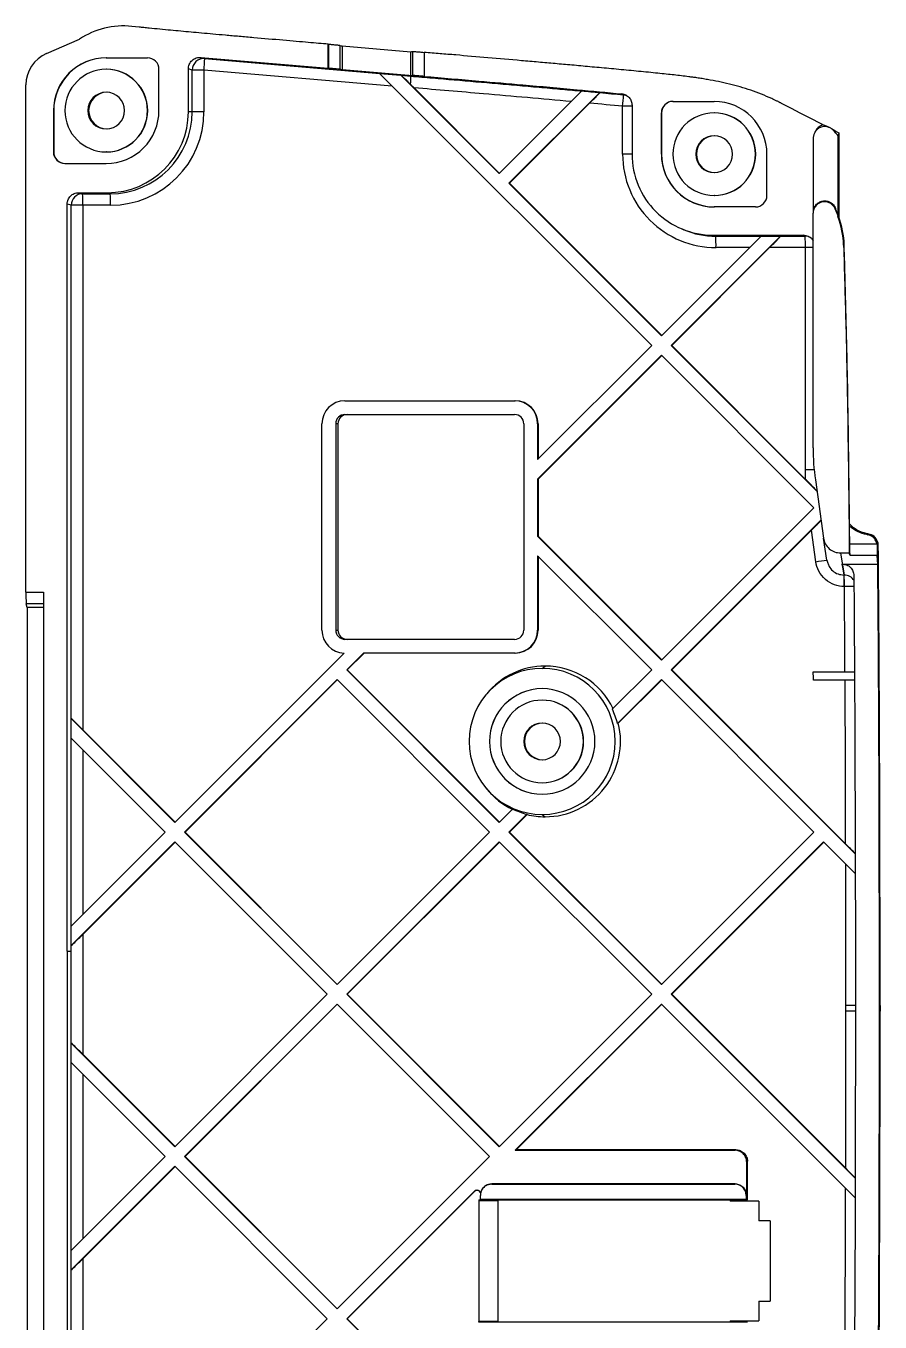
# Model space of a CAD drawing. Header units: millimetres. Extents: x -493 to -419, y -86 to 86.
# Drawn here: x -493.1 to -418.7, y -27.3 to 85.7 of the extents above; entities that cross this region are included whole.
import ezdxf

# ---------------------------------------------------------------- set-up
doc = ezdxf.new("R2010")
doc.units = ezdxf.units.MM

msp = doc.modelspace()

# ---------------------------------------------------------------- linework, layer by layer
at = {"color": 7, "linetype": 'Continuous', "lineweight": 25}
for p, q in [((-483.28, 85.58), (-483.91, 85.64)), ((-491.35, 83.29), (-488.49, 84.54)), ((-466.81, 81.99), (-466.81, 84.09)), ((-466.79, 84.09), (-466.79, 81.99)), ((-465.79, 83.99), (-465.79, 81.9)), ((-465.59, 83.94), (-465.57, 83.94)), ((-465.57, 83.94), (-465.57, 81.86)), ((-465.57, 83.94), (-459.6, 83.43)), ((-486.15, 82.9), (-482.55, 82.9)), ((-477.91, 82.94), (-466.81, 81.99)), ((-477.91, 82.94), (-477.57, 82.83)), ((-459.6, 81.36), (-459.6, 83.43)), ((-459.43, 81.36), (-459.43, 83.45)), ((-458.45, 83.38), (-458.45, 81.28)), ((-486.13, 81.9), (-486.15, 81.9)), ((-481.55, 78.3), (-481.55, 81.9)), ((-478.99, 78.2), (-478.99, 81.94)), ((-478.65, 81.84), (-478.99, 81.94)), ((-478.65, 78.2), (-478.65, 81.84)), ((-477.63, 81.84), (-478.65, 81.84)), ((-477.63, 81.84), (-477.63, 78.2)), ((-465.57, 81.86), (-465.79, 81.9)), ((-459.76, 81.37), (-465.57, 81.86)), ((-462.32, 81.54), (-460.47, 81.39)), ((-438.6, 57.82), (-462.32, 81.54)), ((-460.47, 81.39), (-460.43, 81.38)), ((-451.89, 72.81), (-460.47, 81.39)), ((-460.43, 81.38), (-459.6, 81.31)), ((-459.76, 81.37), (-459.6, 81.31)), ((-493.15, 36.31), (-493.15, 80.54)), ((-451.87, 72.83), (-459.31, 80.28)), ((-434.67, 81.16), (-434.67, 81.16)), ((-451.89, 72.81), (-444.69, 80.02)), ((-451.05, 71.96), (-443.13, 79.88)), ((-443.12, 79.87), (-443.13, 79.88)), ((-490.75, 78.3), (-490.75, 74.7)), ((-490.75, 78.3), (-490.73, 78.3)), ((-490.73, 78.3), (-490.73, 74.7)), ((-477.63, 78.2), (-478.99, 78.2)), ((-451, 71.96), (-444.02, 78.95)), ((-441.14, 74.5), (-441.14, 78.68)), ((-440.32, 78.77), (-440.32, 74.5)), ((-437.76, 74.5), (-437.76, 78.1)), ((-437.76, 78.1), (-437.74, 78.1)), ((-437.74, 78.1), (-437.74, 74.5)), ((-436.76, 79.1), (-433.16, 79.1)), ((-433.14, 78.1), (-433.16, 78.1)), ((-424.52, 75.92), (-424.52, 69.42)), ((-424.25, 76.65), (-424.38, 76.42)), ((-423, 76.77), (-423.12, 76.84)), ((-422.34, 69.12), (-422.34, 76.09)), ((-422.3, 76.35), (-422.28, 76.3)), ((-422.28, 76.3), (-422.28, 68.95)), ((-490.75, 74.7), (-490.73, 74.7)), ((-486.13, 74.7), (-486.15, 74.7)), ((-489.75, 73.7), (-486.15, 73.7)), ((-437.76, 74.5), (-437.74, 74.5)), ((-428.56, 70.9), (-428.56, 74.5)), ((-437.76, 58.67), (-451.05, 71.96)), ((-451.05, 71.96), (-451, 71.96)), ((-451, 71.96), (-437.73, 58.69)), ((-489.21, 70.05), (-489.55, 70.14)), ((-488.55, 71.14), (-486.05, 71.14)), ((-488.55, 71.14), (-488.21, 71.05)), ((-488.21, 71.05), (-485.8, 71.05)), ((-486.05, 71.14), (-485.8, 71.05)), ((-433.14, 70.9), (-433.16, 70.9)), ((-485.78, 70.05), (-488.19, 70.05)), ((-429.56, 69.9), (-433.16, 69.9)), ((-424.54, 48.9), (-424.54, 69.35)), ((-424.48, 69.7), (-424.5, 69.62)), ((-422.58, 69.77), (-422.6, 69.7)), ((-422.6, 69.7), (-422.36, 69.06)), ((-422.32, 69.06), (-422.58, 69.77)), ((-422.32, 69.06), (-422.36, 69.06)), ((-435.99, 67.99), (-435.79, 67.91)), ((-437.76, 58.67), (-429.07, 67.36)), ((-436.91, 57.82), (-427.37, 67.36)), ((-433.26, 67.44), (-425.39, 67.44)), ((-433.26, 67.44), (-433.02, 67.35)), ((-429.07, 67.36), (-427.37, 67.36)), ((-427.37, 67.36), (-427.36, 67.35)), ((-427.36, 67.35), (-425.24, 67.35)), ((-425.24, 67.35), (-425.39, 67.44)), ((-428.34, 66.35), (-436.86, 57.82)), ((-424.54, 66.35), (-428.34, 66.35)), ((-425.21, 46.98), (-425.21, 66.35)), ((-421.88, 66.56), (-421.83, 66.56)), ((-448.55, 47.87), (-438.6, 57.82)), ((-424.21, 45.12), (-436.91, 57.82)), ((-436.91, 57.82), (-436.91, 57.82)), ((-436.91, 57.82), (-436.86, 57.82)), ((-436.86, 57.82), (-425.2, 46.15)), ((-448.55, 46.17), (-437.76, 56.97)), ((-448.51, 46.17), (-437.73, 56.95)), ((-424.46, 43.68), (-437.76, 56.97)), ((-465.35, 53), (-450.51, 53)), ((-467.35, 33), (-467.35, 51)), ((-466.15, 51), (-466.15, 33)), ((-465.95, 51), (-466.15, 51)), ((-465.95, 51), (-465.95, 33)), ((-465.35, 51.8), (-450.55, 51.8)), ((-449.75, 51), (-449.75, 33)), ((-448.55, 51), (-448.55, 47.87)), ((-448.51, 51), (-448.55, 51)), ((-448.51, 51), (-448.51, 47.91)), ((-448.55, 46.17), (-448.55, 41.19)), ((-448.51, 46.17), (-448.55, 46.17)), ((-448.51, 46.17), (-448.51, 41.19)), ((-424.34, 46.1), (-423.63, 41.03)), ((-437.76, 30.39), (-424.46, 43.68)), ((-436.91, 29.54), (-423.85, 42.6)), ((-448.55, 41.19), (-437.76, 30.39)), ((-448.51, 41.19), (-448.55, 41.19)), ((-448.51, 41.19), (-437.73, 30.41)), ((-436.86, 29.54), (-424.68, 41.72)), ((-424.3, 38.97), (-424.68, 41.72)), ((-423.33, 39.11), (-423.63, 41.03)), ((-419.76, 41.39), (-419.86, 41.33)), ((-419.79, 41.32), (-419.86, 41.33)), ((-419.79, 41.32), (-419.68, 41.38)), ((-419.68, 41.38), (-419.76, 41.39)), ((-419.68, 41.38), (-419.76, 41.39)), ((-422.15, 39.74), (-421.38, 39.74)), ((-422.15, 39.74), (-421.84, 37.81)), ((-421.34, 40.52), (-418.98, 40.52)), ((-418.86, 40.41), (-418.96, 40.34)), ((-448.55, 39.49), (-438.6, 29.54)), ((-448.55, 39.49), (-448.55, 33)), ((-448.51, 39.45), (-448.51, 33)), ((-423.33, 39.11), (-423.24, 38.85)), ((-421.99, 38.76), (-418.9, 38.76)), ((-418.95, 39.52), (-421.3, 39.52)), ((-418.9, 38.76), (-418.95, 39.52)), ((-421.84, 37.81), (-421.83, 37.81)), ((-493.15, 36.31), (-491.63, 36.31)), ((-491.63, 36.31), (-491.63, -36.4)), ((-421.81, 36.81), (-421.82, 36.81)), ((-493.03, 34.98), (-493.13, 35.31)), ((-491.63, 34.98), (-493.03, 34.98)), ((-493.03, 34.98), (-493.03, -34.98)), ((-466.15, 33), (-465.95, 33)), ((-448.55, 33), (-448.51, 33)), ((-450.55, 32.2), (-465.35, 32.2)), ((-480.17, 16.24), (-465.42, 31)), ((-465.18, 29.54), (-463.72, 31)), ((-465.14, 29.54), (-463.68, 31)), ((-450.51, 31), (-463.72, 31)), ((-451.89, 16.24), (-465.18, 29.54)), ((-465.18, 29.54), (-465.14, 29.54)), ((-451.87, 16.27), (-465.14, 29.54)), ((-448.15, 29.67), (-447.89, 29.87)), ((-442.04, 26.1), (-438.6, 29.54)), ((-436.91, 29.54), (-420.9, 13.53)), ((-436.86, 29.54), (-436.91, 29.54)), ((-436.86, 29.54), (-421.7, 14.37)), ((-479.32, 15.39), (-466.03, 28.69)), ((-479.28, 15.39), (-466.01, 28.67)), ((-452.74, 15.39), (-466.03, 28.69)), ((-441.59, 24.85), (-437.76, 28.69)), ((-441.52, 24.88), (-437.73, 28.67)), ((-437.76, 28.69), (-424.46, 15.39)), ((-452.98, 27.46), (-453.08, 27.33)), ((-448.14, 27.9), (-448.15, 27.9)), ((-448.14, 26.9), (-448.16, 26.9)), ((-489.21, 25.31), (-489.24, 25.32)), ((-489.24, 25.32), (-489.24, 23.62)), ((-480.17, 16.24), (-489.24, 25.32)), ((-480.15, 16.27), (-488.19, 24.31)), ((-481.02, 15.39), (-489.24, 23.62)), ((-453.08, 19.27), (-452.98, 19.14)), ((-448.14, 19.7), (-448.16, 19.7)), ((-448.14, 18.7), (-448.15, 18.7)), ((-451.89, 16.24), (-450.74, 17.4)), ((-451.05, 15.39), (-449.49, 16.95)), ((-451, 15.39), (-449.47, 16.92)), ((-448.15, 16.93), (-447.89, 16.73)), ((-489.24, 7.17), (-481.02, 15.39)), ((-466.03, 2.1), (-479.32, 15.39)), ((-479.32, 15.39), (-479.28, 15.39)), ((-466.01, 2.12), (-479.28, 15.39)), ((-466.03, 2.1), (-452.74, 15.39)), ((-437.76, 2.1), (-451.05, 15.39)), ((-451.05, 15.39), (-451, 15.39)), ((-437.73, 2.12), (-451, 15.39)), ((-437.76, 2.1), (-424.46, 15.39)), ((-489.24, 5.47), (-480.17, 14.55)), ((-488.19, 6.48), (-480.15, 14.52)), ((-466.88, 1.25), (-480.17, 14.55)), ((-465.18, 1.25), (-451.89, 14.55)), ((-465.14, 1.25), (-451.87, 14.52)), ((-438.6, 1.25), (-451.89, 14.55)), ((-436.91, 1.25), (-423.62, 14.55)), ((-436.86, 1.25), (-423.59, 14.52)), ((-423.62, 14.55), (-420.89, 11.82)), ((-489.24, 7.17), (-489.24, 5)), ((-488.19, 6.48), (-488.19, -3.97)), ((-489.55, 5), (-489.55, -70.14)), ((-489.55, 5), (-489.24, 5)), ((-489.24, 5.47), (-489.21, 5.48)), ((-489.21, -2.97), (-489.21, 5.48)), ((-480.17, -12.04), (-466.88, 1.25)), ((-451.89, -12.04), (-465.18, 1.25)), ((-465.18, 1.25), (-465.14, 1.25)), ((-451.87, -12.02), (-465.14, 1.25)), ((-451.89, -12.04), (-438.6, 1.25)), ((-420.9, -14.76), (-436.91, 1.25)), ((-436.91, 1.25), (-436.86, 1.25)), ((-421.69, -13.92), (-436.86, 1.25)), ((-479.32, -12.89), (-466.03, 0.4)), ((-479.28, -12.89), (-466.01, 0.38)), ((-452.74, -12.89), (-466.03, 0.4)), ((-450.5, -12.34), (-437.76, 0.4)), ((-437.73, 0.38), (-450.42, -12.31)), ((-420.9, -16.45), (-437.76, 0.4)), ((-421.68, -0.21), (-421.68, 0.28)), ((-420.85, 0.28), (-420.85, -0.21)), ((-418.7, 0.28), (-418.75, 0.28)), ((-418.75, -0.21), (-418.75, 0.28)), ((-418.7, -0.21), (-418.7, 0.28)), ((-418.7, 0.28), (-418.7, -0.21)), ((-418.7, -0.21), (-418.75, -0.21)), ((-489.24, -2.97), (-489.21, -2.97)), ((-489.24, -2.97), (-489.24, -4.66)), ((-480.17, -12.04), (-489.24, -2.97)), ((-480.15, -12.02), (-488.19, -3.97)), ((-481.02, -12.89), (-489.24, -4.66)), ((-450.5, -12.34), (-450.42, -12.31)), ((-450.5, -12.34), (-431.34, -12.34)), ((-431.26, -12.31), (-450.42, -12.31)), ((-431.34, -12.34), (-431.26, -12.31)), ((-489.24, -21.12), (-481.02, -12.89)), ((-466.03, -26.18), (-479.32, -12.89)), ((-479.32, -12.89), (-479.28, -12.89)), ((-466.01, -26.16), (-479.28, -12.89)), ((-466.03, -26.18), (-452.74, -12.89)), ((-430.26, -13.31), (-430.34, -13.34)), ((-430.34, -13.34), (-430.34, -16.28)), ((-430.26, -16.67), (-430.26, -13.31)), ((-489.24, -22.81), (-480.17, -13.74)), ((-488.19, -21.8), (-480.15, -13.76)), ((-466.88, -27.03), (-480.17, -13.74)), ((-453.83, -15.84), (-453.84, -15.81)), ((-452.54, -15.28), (-452.54, -15.29)), ((-431.34, -15.28), (-452.54, -15.28)), ((-452.54, -15.29), (-431.37, -15.29)), ((-431.37, -15.29), (-431.34, -15.28)), ((-465.18, -27.03), (-454.05, -15.9)), ((-465.14, -27.03), (-454.04, -15.93)), ((-454.04, -15.93), (-454.05, -15.9)), ((-453.67, -16.67), (-430.26, -16.67)), ((-453.67, -16.67), (-453.67, -27.33)), ((-453.67, -16.67), (-453.67, -16.73)), ((-453.67, -16.73), (-452.02, -16.73)), ((-453.67, -16.73), (-453.67, -27.27)), ((-453.54, -16.63), (-453.54, -16.29)), ((-430.37, -16.63), (-453.54, -16.63)), ((-453.54, -16.63), (-453.53, -16.67)), ((-453.5, -16), (-453.5, -16.01)), ((-452.02, -16.67), (-452.02, -16.73)), ((-452.02, -16.73), (-452.02, -27.27)), ((-452.01, -16.67), (-452.01, -27.33)), ((-431.76, -16.67), (-431.76, -16.77)), ((-429.28, -16.77), (-431.76, -16.77)), ((-430.34, -16.28), (-430.37, -16.29)), ((-430.37, -16.29), (-430.37, -16.63)), ((-430.37, -16.63), (-430.26, -16.67)), ((-429.28, -16.77), (-429.28, -18.5)), ((-428.29, -18.5), (-429.28, -18.5)), ((-428.29, -18.5), (-428.29, -25.5)), ((-489.24, -21.12), (-489.24, -22.81)), ((-488.19, -21.8), (-488.19, -32.26)), ((-489.24, -22.81), (-489.21, -22.8)), ((-489.21, -31.26), (-489.21, -22.8)), ((-429.28, -25.5), (-429.28, -27.23)), ((-429.28, -25.5), (-428.29, -25.5)), ((-480.17, -40.33), (-466.88, -27.03)), ((-454.59, -37.63), (-465.18, -27.03)), ((-465.18, -27.03), (-465.14, -27.03)), ((-454.54, -37.63), (-465.14, -27.03)), ((-453.67, -27.33), (-453.67, -27.27)), ((-452.02, -27.27), (-453.67, -27.27)), ((-430.26, -27.33), (-453.67, -27.33)), ((-453.54, -27.37), (-453.53, -27.33)), ((-452.02, -27.33), (-452.02, -27.27)), ((-431.76, -27.23), (-431.76, -27.33)), ((-431.76, -27.23), (-429.28, -27.23))]:
    msp.add_line(p, q, dxfattribs=at)
at = {"color": 8, "linetype": 'Continuous', "lineweight": 25}
for p, q in [((-477.57, 82.83), (-462.31, 81.54)), ((-461.22, 80.44), (-477.63, 81.84)), ((-440.32, 78.68), (-441.14, 78.68)), ((-440.32, 74.5), (-441.14, 74.5)), ((-433.02, 67.35), (-429.08, 67.35)), ((-430.08, 66.35), (-433, 66.35)), ((-424.42, 46.98), (-425.21, 46.98)), ((-491.63, 35.31), (-493.13, 35.31)), ((-489.21, -21.08), (-489.21, -4.69)), ((-488.19, -5.72), (-488.19, -20.06))]:
    msp.add_line(p, q, dxfattribs=at)
at = {"color": 7, "linetype": 'Continuous', "lineweight": 25, "flags": 128}
for points in [[(-465.79, 83.99), (-465.68, 83.96), (-465.59, 83.94)], [(-459.6, 83.43), (-459.5, 83.44), (-459.43, 83.45)], [(-459.76, 81.37), (-459.67, 81.36), (-459.6, 81.36)], [(-459.6, 81.36), (-459.5, 81.36), (-459.43, 81.36)], [(-441.07, 79.68), (-441.15, 79.72), (-441.22, 79.76)], [(-423.73, 77.08), (-424.9, 77.69), (-425.66, 78.08), (-426.42, 78.48), (-427.18, 78.87)], [(-422.76, 76.63), (-422.77, 76.61), (-422.78, 76.59)], [(-489.55, 5), (-489.55, 27.15), (-489.55, 41.48), (-489.55, 55.81), (-489.55, 70.14)], [(-489.21, 25.31), (-489.21, 40.52), (-489.21, 50.36), (-489.21, 60.21), (-489.21, 70.05)], [(-488.19, 70.05), (-488.38, 70.05), (-488.57, 70.05), (-488.75, 70.05), (-488.9, 70.05), (-489.03, 70.05), (-489.12, 70.05), (-489.19, 70.05), (-489.21, 70.05)], [(-488.19, 70.05), (-488.19, 54.5), (-488.19, 44.44), (-488.19, 34.37), (-488.19, 24.31)], [(-421.3, 39.52), (-421.35, 39.64), (-421.38, 39.74)], [(-421.83, 37.81), (-421.92, 38.34), (-421.99, 38.76)], [(-424.52, 29.36), (-422.51, 29.36), (-420.93, 29.36)], [(-420.92, 28.64), (-422.93, 28.64), (-424.51, 28.64)], [(-441.59, 24.85), (-441.55, 24.87), (-441.52, 24.88)], [(-449.47, 16.92), (-449.48, 16.94), (-449.49, 16.95)]]:
    msp.add_lwpolyline(points, dxfattribs=at)
at = {"color": 8, "linetype": 'Continuous', "lineweight": 25, "flags": 128}
for points in [[(-441.07, 79.68), (-440.89, 79.64), (-440.76, 79.6)], [(-418.86, 40.41), (-418.87, 40.58), (-418.91, 40.73)], [(-420.97, 36.82), (-420.99, 36.82), (-421.11, 36.82), (-421.26, 36.82), (-421.43, 36.82), (-421.61, 36.81), (-421.81, 36.81)], [(-489.21, 7.2), (-489.21, 16.38), (-489.21, 23.59)], [(-488.19, 22.57), (-488.19, 14.53), (-488.19, 8.22)], [(-420.85, 0.28), (-420.87, 0.28), (-420.99, 0.28), (-421.14, 0.28), (-421.31, 0.28), (-421.49, 0.28), (-421.68, 0.28)], [(-420.85, -0.21), (-420.87, -0.21), (-420.99, -0.21), (-421.14, -0.21), (-421.31, -0.21), (-421.49, -0.21), (-421.68, -0.21)]]:
    msp.add_lwpolyline(points, dxfattribs=at)
at = {"color": 7, "linetype": 'Continuous', "lineweight": 25}
for centre, radius, start, end in [((-484.65, 78.69), 6.99, 83.972, 123.2987), ((-490.15, 80.54), 3, 113.6021, 180.0036), ((-486.15, 78.3), 4.6, 90.007, 180.0076), ((-486.13, 78.3), 4.6, 90.0076, 180.007), ((-482.55, 81.9), 1, 359.9927, 89.9927), ((-477.65, 81.84), 1, 85.1623, 179.9946), ((-488.87, 83.04), 11.31, 353.8902, 358.9515), ((-486.15, 78.3), 3.6, 90.0117, 269.9883), ((-486.15, 78.3), 3.6, 270.0117, 89.9883), ((-486.13, 78.3), 3.6, 270.0117, 89.9883), ((-466.64, 81.34), 7.05, 353.9956, 359.7422), ((-486.15, 78.3), 1.6, 90.0111, 269.9889), ((-486.08, 78.3), 1.6, 90.0111, 269.9889), ((-486.15, 78.3), 1.6, 270.0111, 89.9889), ((-452.37, 79.99), 11.31, 353.3282, 358.388), ((-486.15, 78.3), 4.6, 270.007, 0.0076), ((-486.05, 78.2), 7.06, 270.008, 0.0066), ((-485.81, 78.2), 7.15, 270.008, 0.0066), ((-485.78, 78.2), 8.15, 270.0073, 0.0073), ((-436.76, 78.1), 1, 90.0073, 180.0073), ((-436.74, 78.1), 1, 90.0073, 180.0073), ((-433.16, 74.5), 3.6, 90.0117, 269.9883), ((-433.16, 74.5), 4.6, 359.993, 89.9924), ((-433.16, 74.5), 3.6, 270.0117, 89.9883), ((-433.14, 74.5), 3.6, 270.0117, 89.9883), ((-433.16, 74.5), 1.6, 90.0111, 269.9889), ((-433.1, 74.5), 1.6, 90.0111, 269.9889), ((-433.16, 74.5), 1.6, 270.0111, 89.9889), ((-489.75, 74.7), 1, 179.9927, 269.9927), ((-489.73, 74.7), 1, 179.9927, 269.9927), ((-432.99, 74.5), 8.15, 179.9927, 269.9927), ((-433.26, 74.5), 7.06, 179.992, 269.9934), ((-433.16, 74.5), 4.6, 179.993, 269.9924), ((-433.14, 74.5), 4.6, 179.9924, 269.993), ((-488.21, 70.05), 1, 90.0199, 179.9944), ((-499.53, 70.3), 11.34, 358.7525, 3.8064), ((-497.12, 70.3), 11.34, 358.7525, 3.8064), ((-429.56, 70.9), 1, 270.0073, 0.0073), ((-429.77, 66.31), 7.89, 1.8245, 20.3473), ((-429.73, 66.31), 7.91, 1.8215, 20.3473), ((-433.02, 74.5), 7.15, 247.2116, 269.9998), ((-444.34, 66.6), 11.34, 358.7525, 3.8064), ((-436.55, 66.6), 11.34, 358.7525, 3.8064), ((-465.35, 51), 2, 90.0073, 180.0073), ((-450.55, 51), 2, 359.9927, 89.9927), ((-450.51, 51), 2, 359.9927, 89.9927), ((-465.35, 51), 0.8, 90.0073, 180.0073), ((-465.15, 51), 0.8, 90.0073, 180.0073), ((-450.55, 51), 0.8, 359.9927, 89.9927), ((-419.86, 40.4), 1, 19.5642, 80.0008), ((-419.86, 40.4), 1, 0.5089, 46.4337), ((-434.82, 115.58), 77.33, 277.8213, 278.5457), ((-435.26, 37.03), 13.44, 359.0587, 3.3067), ((-435.25, 37.03), 13.44, 359.0587, 3.3067), ((-480.01, 36.08), 13.14, 179.0205, 183.3718), ((-465.35, 33), 2, 179.993, 268.1124), ((-465.35, 33), 0.8, 179.9927, 269.9927), ((-465.15, 33), 0.8, 179.9927, 269.9927), ((-450.55, 33), 0.8, 270.0073, 0.0073), ((-450.55, 33), 2, 270.0073, 0.0073), ((-450.51, 33), 2, 270.0073, 0.0073), ((-448.15, 23.3), 6.37, 90.0112, 269.9888), ((-447.89, 23.3), 6.57, 90.0024, 140.7723), ((-448.15, 23.3), 6.37, 270.0112, 89.9888), ((-447.89, 23.3), 6.57, 25.5091, 89.9967), ((-448.15, 23.3), 4.6, 90.0111, 269.9889), ((-448.14, 23.3), 4.6, 90.0111, 269.9889), ((-448.15, 23.3), 4.6, 270.0111, 89.9889), ((-448.16, 23.3), 3.6, 90.0117, 269.9883), ((-448.16, 23.3), 3.6, 270.0117, 89.9883), ((-448.14, 23.3), 3.6, 270.0117, 89.9883), ((-447.94, 23.3), 6.54, 13.7381, 25.4049), ((-448.16, 23.3), 1.6, 90.0111, 269.9889), ((-448.09, 23.3), 1.6, 90.0111, 269.9889), ((-448.16, 23.3), 1.6, 270.0111, 89.9889), ((-447.89, 23.3), 6.57, 270.0096, 13.9307), ((-447.89, 23.3), 6.57, 219.229, 244.4745), ((-447.94, 23.3), 6.53, 244.5836, 256.255), ((-447.89, 23.3), 6.57, 256.0704, 270), ((-418.7, -0.21), 0.00184, 88.9173, 90.1242)]:
    msp.add_arc(centre, radius, start, end, dxfattribs=at)
at = {"color": 8, "linetype": 'Continuous', "lineweight": 25}
for centre, radius, start, end in [((-425.24, 66.35), 1, 57.7023, 89.996), ((-421.83, 36.81), 0.999, 30.7306, 90.0191)]:
    msp.add_arc(centre, radius, start, end, dxfattribs=at)
at = {"color": 7, "linetype": 'Continuous', "lineweight": 25}
for points, knots in [([(-466.81, 84.09), (-467.08, 84.12), (-467.35, 84.14), (-467.92, 84.19), (-468.22, 84.21), (-468.87, 84.27), (-469.22, 84.3), (-469.95, 84.36), (-470.34, 84.4), (-471.55, 84.5), (-472.42, 84.58), (-473.72, 84.69), (-474.14, 84.73), (-474.97, 84.8), (-475.37, 84.83), (-476.52, 84.94), (-477.2, 85), (-478.47, 85.11), (-479.05, 85.17), (-479.94, 85.25), (-480.23, 85.28), (-480.84, 85.33), (-481.15, 85.36), (-481.79, 85.43), (-482.11, 85.46), (-482.57, 85.5), (-482.72, 85.52), (-483, 85.55), (-483.13, 85.56), (-483.28, 85.58)], [0, 0, 0, 0, 0.0625, 0.0625, 0.125, 0.125, 0.1875, 0.1875, 0.25, 0.25, 0.375, 0.375, 0.4375, 0.4375, 0.5, 0.5, 0.625, 0.625, 0.75, 0.75, 0.8125, 0.8125, 0.875, 0.875, 0.9375, 0.9375, 0.96875, 0.96875, 1, 1, 1, 1]), ([(-466.79, 84.09), (-466.75, 84.09), (-466.69, 84.08), (-466.6, 84.08), (-466.51, 84.07), (-466.4, 84.06), (-466.26, 84.04), (-466.11, 84.03), (-465.99, 84.02), (-465.89, 84.01), (-465.82, 84), (-465.8, 83.99), (-465.79, 83.99)], [0, 0, 0, 0, 0.0629544, 0.1252088, 0.1874024, 0.2501588, 0.3749486, 0.499978, 0.6235044, 0.7493909, 0.8746021, 1, 1, 1, 1]), ([(-478.99, 81.94), (-478.99, 82.06), (-478.97, 82.2), (-478.86, 82.45), (-478.78, 82.58), (-478.56, 82.77), (-478.43, 82.85), (-478.17, 82.93), (-478.03, 82.95), (-477.91, 82.94)], [0, 0, 0, 0, 0.25, 0.25, 0.5, 0.5, 0.75, 0.75, 1, 1, 1, 1]), ([(-459.43, 83.45), (-459.42, 83.45), (-459.42, 83.45), (-459.4, 83.45), (-459.37, 83.45), (-459.32, 83.45), (-459.24, 83.44), (-459.12, 83.44), (-458.98, 83.43), (-458.81, 83.41), (-458.64, 83.4), (-458.51, 83.39), (-458.45, 83.38)], [0, 0, 0, 0, 0.063706, 0.126326, 0.188373, 0.250319, 0.375818, 0.500267, 0.624495, 0.75016, 0.874918, 1, 1, 1, 1]), ([(-434.67, 81.16), (-434.8, 81.18), (-434.91, 81.19), (-435.14, 81.22), (-435.25, 81.24), (-435.59, 81.28), (-435.8, 81.31), (-436.23, 81.36), (-436.44, 81.38), (-436.87, 81.43), (-437.09, 81.45), (-437.81, 81.53), (-438.34, 81.58), (-439.17, 81.67), (-439.46, 81.69), (-440.03, 81.75), (-440.32, 81.78), (-441.19, 81.86), (-441.77, 81.92), (-442.9, 82.02), (-443.46, 82.07), (-444.53, 82.17), (-445.05, 82.22), (-446.06, 82.31), (-446.54, 82.35), (-447.51, 82.44), (-447.99, 82.48), (-448.97, 82.57), (-449.47, 82.61), (-450.94, 82.74), (-451.92, 82.82), (-453.84, 82.99), (-454.77, 83.07), (-456.14, 83.19), (-456.6, 83.22), (-457.28, 83.28), (-457.51, 83.3), (-457.98, 83.34), (-458.22, 83.36), (-458.45, 83.38)], [0, 0, 0, 0, 0.015625, 0.015625, 0.03125, 0.03125, 0.0625, 0.0625, 0.09375, 0.09375, 0.125, 0.125, 0.1875, 0.1875, 0.21875, 0.21875, 0.25, 0.25, 0.3125, 0.3125, 0.375, 0.375, 0.4375, 0.4375, 0.5, 0.5, 0.5625, 0.5625, 0.625, 0.625, 0.75, 0.75, 0.875, 0.875, 0.9375, 0.9375, 0.96875, 0.96875, 1, 1, 1, 1]), ([(-465.79, 81.9), (-465.8, 81.9), (-465.83, 81.9), (-465.94, 81.92), (-466.02, 81.92), (-466.21, 81.94), (-466.32, 81.95), (-466.55, 81.97), (-466.67, 81.98), (-466.79, 81.99)], [0, 0, 0, 0, 0.25, 0.25, 0.5, 0.5, 0.75, 0.75, 1, 1, 1, 1]), ([(-459.64, 80.6), (-459.74, 80.7), (-459.84, 80.81), (-460.04, 81), (-460.13, 81.09), (-460.28, 81.23), (-460.33, 81.29), (-460.41, 81.36), (-460.43, 81.38), (-460.43, 81.38)], [0, 0, 0, 0, 0.25, 0.25, 0.5, 0.5, 0.75, 0.75, 1, 1, 1, 1]), ([(-459.31, 80.28), (-459.35, 80.32), (-459.42, 80.39), (-459.53, 80.49), (-459.6, 80.56), (-459.64, 80.6)], [0, 0, 0, 0, 0.336425, 0.669291, 1, 1, 1, 1]), ([(-459.6, 81.31), (-458.97, 81.25), (-458.33, 81.2), (-457.07, 81.09), (-456.44, 81.04), (-454.55, 80.87), (-453.3, 80.77), (-451.39, 80.6), (-450.75, 80.55), (-449.46, 80.43), (-448.81, 80.38), (-447.56, 80.27), (-446.96, 80.21), (-445.8, 80.11), (-445.23, 80.06), (-444.67, 80.01)], [0, 0, 0, 0, 0.125, 0.125, 0.25, 0.25, 0.5, 0.5, 0.625, 0.625, 0.75, 0.75, 0.875, 0.875, 1, 1, 1, 1]), ([(-458.45, 81.28), (-458.48, 81.28), (-458.54, 81.29), (-458.63, 81.3), (-458.72, 81.3), (-458.84, 81.31), (-458.98, 81.33), (-459.12, 81.34), (-459.24, 81.35), (-459.34, 81.35), (-459.4, 81.36), (-459.42, 81.36), (-459.43, 81.36)], [0, 0, 0, 0, 0.062731, 0.12493, 0.187124, 0.249839, 0.375214, 0.500536, 0.625464, 0.750312, 0.875181, 1, 1, 1, 1]), ([(-458.45, 81.28), (-456.86, 81.15), (-453.99, 80.9), (-449.54, 80.52), (-445.39, 80.15), (-442.52, 79.88), (-441.22, 79.76)], [0, 0, 0, 0, 0.277333, 0.5, 0.774328, 1, 1, 1, 1]), ([(-427.18, 78.87), (-427.25, 78.9), (-427.31, 78.94), (-427.39, 78.98), (-427.41, 78.99), (-427.46, 79.01), (-427.47, 79.02), (-427.56, 79.06), (-427.63, 79.1), (-427.85, 79.21), (-428, 79.28), (-428.44, 79.48), (-428.74, 79.61), (-429.65, 79.97), (-430.26, 80.18), (-431.52, 80.54), (-432.15, 80.69), (-433.1, 80.89), (-433.42, 80.95), (-433.9, 81.03), (-434.06, 81.06), (-434.36, 81.11), (-434.51, 81.13), (-434.67, 81.16)], [0, 0, 0, 0, 0.015625, 0.015625, 0.023438, 0.023438, 0.03125, 0.03125, 0.0625, 0.0625, 0.125, 0.125, 0.25, 0.25, 0.5, 0.5, 0.75, 0.75, 0.875, 0.875, 0.9375, 0.9375, 1, 1, 1, 1]), ([(-444.02, 78.95), (-443.99, 78.97), (-443.94, 79.03), (-443.86, 79.11), (-443.78, 79.19), (-443.68, 79.29), (-443.55, 79.41), (-443.41, 79.56), (-443.29, 79.68), (-443.21, 79.77), (-443.16, 79.82), (-443.14, 79.84), (-443.12, 79.86), (-443.12, 79.87), (-443.12, 79.87)], [0, 0, 0, 0, 0.063031, 0.125419, 0.187454, 0.249428, 0.376332, 0.498924, 0.627245, 0.74914, 0.812091, 0.874434, 0.937645, 1, 1, 1, 1]), ([(-441.22, 79.76), (-441.19, 79.76), (-441.13, 79.75), (-441.04, 79.73), (-440.95, 79.7), (-440.84, 79.65), (-440.71, 79.57), (-440.57, 79.44), (-440.46, 79.3), (-440.38, 79.13), (-440.33, 78.95), (-440.32, 78.83), (-440.32, 78.77)], [0, 0, 0, 0, 0.0627497, 0.1250082, 0.1873133, 0.2502015, 0.3749364, 0.5000468, 0.6241376, 0.7495123, 0.8751015, 1, 1, 1, 1]), ([(-423.12, 76.84), (-423.15, 76.85), (-423.2, 76.87), (-423.28, 76.89), (-423.37, 76.91), (-423.48, 76.92), (-423.65, 76.92), (-423.85, 76.87), (-424.07, 76.76), (-424.26, 76.6), (-424.38, 76.43), (-424.45, 76.28), (-424.49, 76.17), (-424.51, 76.04), (-424.52, 75.96), (-424.52, 75.92)], [0, 0, 0, 0, 0.0415, 0.083072, 0.124999, 0.187519, 0.24996, 0.374912, 0.499989, 0.624828, 0.74945, 0.811653, 0.874336, 0.937198, 1, 1, 1, 1]), ([(-424.24, 76.64), (-424.23, 76.66), (-424.17, 76.78), (-424, 76.94), (-423.82, 77.03), (-423.73, 77.08)], [0, 0, 0, 0, 0.110957, 0.555966, 1, 1, 1, 1]), ([(-423.73, 77.08), (-423.71, 77.07), (-423.68, 77.06), (-423.62, 77.05), (-423.56, 77.03), (-423.49, 77), (-423.43, 76.98), (-423.39, 76.96), (-423.35, 76.95), (-423.32, 76.93), (-423.29, 76.92), (-423.26, 76.9), (-423.23, 76.89), (-423.19, 76.87), (-423.16, 76.86), (-423.14, 76.85), (-423.12, 76.84)], [0, 0, 0, 0, 0.1830184, 0.3496599, 0.4999318, 0.634716, 0.749879, 0.7943425, 0.8346144, 0.870699, 0.9026024, 0.9303332, 0.953905, 0.9733396, 0.9886769, 1, 1, 1, 1]), ([(-422.78, 76.59), (-422.8, 76.61), (-422.84, 76.66), (-422.92, 76.72), (-422.97, 76.76), (-423, 76.77)], [0, 0, 0, 0, 0.33384, 0.666175, 1, 1, 1, 1]), ([(-423, 76.77), (-422.99, 76.77), (-422.97, 76.76), (-422.95, 76.75), (-422.93, 76.73), (-422.9, 76.72), (-422.88, 76.71), (-422.86, 76.7), (-422.84, 76.68), (-422.82, 76.67), (-422.8, 76.66), (-422.78, 76.65), (-422.76, 76.64), (-422.76, 76.63)], [0, 0, 0, 0, 0.038986, 0.088032, 0.147351, 0.217064, 0.297243, 0.387936, 0.489176, 0.600987, 0.723387, 0.856387, 1, 1, 1, 1]), ([(-489.55, 70.14), (-489.55, 70.18), (-489.55, 70.24), (-489.53, 70.34), (-489.51, 70.43), (-489.46, 70.56), (-489.39, 70.7), (-489.26, 70.85), (-489.11, 70.98), (-488.94, 71.07), (-488.75, 71.13), (-488.62, 71.14), (-488.55, 71.14)], [0, 0, 0, 0, 0.0628072, 0.1250483, 0.1873333, 0.2502712, 0.3749695, 0.5000236, 0.6237911, 0.7492825, 0.8752131, 1, 1, 1, 1]), ([(-422.6, 69.7), (-422.61, 69.73), (-422.63, 69.78), (-422.68, 69.86), (-422.72, 69.93), (-422.79, 70.02), (-422.9, 70.13), (-423.09, 70.26), (-423.37, 70.36), (-423.72, 70.36), (-424.05, 70.23), (-424.28, 70.04), (-424.41, 69.85), (-424.48, 69.7), (-424.53, 69.53), (-424.54, 69.41), (-424.54, 69.35)], [0, 0, 0, 0, 0.03139, 0.062601, 0.093875, 0.125448, 0.188, 0.250579, 0.375393, 0.500029, 0.624811, 0.749445, 0.811658, 0.874456, 0.937347, 1, 1, 1, 1]), ([(-424.47, 69.7), (-424.47, 69.72), (-424.45, 69.86), (-424.3, 70.08), (-424.03, 70.31), (-423.7, 70.43), (-423.35, 70.43), (-423.01, 70.31), (-422.74, 70.09), (-422.63, 69.88), (-422.58, 69.77)], [0, 0, 0, 0, 0.028812, 0.167465, 0.3063, 0.444937, 0.583736, 0.722371, 0.860893, 1, 1, 1, 1]), ([(-428.34, 66.35), (-428.22, 66.47), (-428.09, 66.59), (-427.85, 66.84), (-427.73, 66.96), (-427.54, 67.15), (-427.47, 67.23), (-427.38, 67.33), (-427.36, 67.35), (-427.36, 67.35)], [0, 0, 0, 0, 0.25, 0.25, 0.5, 0.5, 0.75, 0.75, 1, 1, 1, 1]), ([(-425.39, 67.44), (-425.25, 67.42), (-424.95, 67.39), (-424.65, 67.17), (-424.56, 66.99), (-424.54, 66.95)], [0, 0, 0, 0, 0.410699, 0.854675, 1, 1, 1, 1]), ([(-421.88, 66.56), (-421.81, 64.33), (-421.75, 62.09), (-421.63, 57.62), (-421.59, 55.39), (-421.47, 48.68), (-421.42, 44.21), (-421.38, 39.74)], [0, 0, 0, 0, 0.25, 0.25, 0.5, 0.5, 1, 1, 1, 1]), ([(-421.36, 42.06), (-421.4, 46.15), (-421.45, 50.23), (-421.56, 56.36), (-421.61, 58.4), (-421.71, 62.48), (-421.77, 64.52), (-421.83, 66.56)], [0, 0, 0, 0, 0.5, 0.5, 0.75, 0.75, 1, 1, 1, 1]), ([(-424.21, 45.15), (-424.23, 45.17), (-424.3, 45.24), (-424.53, 45.48), (-424.85, 45.8), (-425.08, 46.04), (-425.2, 46.15)], [0, 0, 0, 0, 0.0954131, 0.3968195, 0.6976174, 1, 1, 1, 1]), ([(-424.68, 41.72), (-424.58, 41.82), (-424.47, 41.93), (-424.26, 42.15), (-424.15, 42.25), (-423.99, 42.42), (-423.92, 42.49), (-423.84, 42.58), (-423.82, 42.6), (-423.82, 42.6)], [0, 0, 0, 0, 0.25, 0.25, 0.5, 0.5, 0.75, 0.75, 1, 1, 1, 1]), ([(-419.76, 41.39), (-419.97, 41.45), (-420.36, 41.54), (-420.92, 41.83), (-421.21, 42.11), (-421.36, 42.26)], [0, 0, 0, 0, 0.350326, 0.65532, 1, 1, 1, 1]), ([(-419.86, 41.33), (-420.14, 41.38), (-420.41, 41.47), (-420.91, 41.72), (-421.15, 41.88), (-421.36, 42.06)], [0, 0, 0, 0, 0.5, 0.5, 1, 1, 1, 1]), ([(-423.63, 41.03), (-423.61, 40.87), (-423.56, 40.7), (-423.39, 40.38), (-423.27, 40.23), (-422.99, 39.98), (-422.83, 39.89), (-422.49, 39.76), (-422.31, 39.74), (-422.15, 39.74)], [0, 0, 0, 0, 0.25, 0.25, 0.5, 0.5, 0.75, 0.75, 1, 1, 1, 1]), ([(-418.98, 40.52), (-418.99, 40.55), (-419, 40.62), (-419.03, 40.71), (-419.08, 40.82), (-419.16, 40.93), (-419.25, 41.05), (-419.37, 41.15), (-419.5, 41.23), (-419.64, 41.29), (-419.74, 41.31), (-419.79, 41.32)], [0, 0, 0, 0, 0.082252, 0.165384, 0.250233, 0.37468, 0.500559, 0.624166, 0.750734, 0.874645, 1, 1, 1, 1]), ([(-421.3, 39.52), (-421.3, 39.53), (-421.31, 39.53), (-421.31, 39.56), (-421.31, 39.58), (-421.32, 39.63), (-421.32, 39.72), (-421.33, 39.84), (-421.33, 39.99), (-421.34, 40.16), (-421.34, 40.33), (-421.34, 40.46), (-421.34, 40.52)], [0, 0, 0, 0, 0.062814, 0.125091, 0.187375, 0.250209, 0.375102, 0.500046, 0.62427, 0.749494, 0.875106, 1, 1, 1, 1]), ([(-418.96, 40.34), (-418.96, 40.32), (-418.96, 40.26), (-418.96, 40.18), (-418.96, 40.11), (-418.96, 40.01), (-418.96, 39.9), (-418.95, 39.78), (-418.95, 39.68), (-418.95, 39.6), (-418.95, 39.55), (-418.95, 39.53), (-418.95, 39.52)], [0, 0, 0, 0, 0.0627076, 0.1250256, 0.1873748, 0.2501751, 0.3749846, 0.4997171, 0.6247435, 0.7496507, 0.8753392, 1, 1, 1, 1]), ([(-418.7, 0.28), (-418.7, 0.76), (-418.7, 1.16), (-418.7, 1.86), (-418.7, 2.17), (-418.7, 2.76), (-418.7, 3.03), (-418.7, 3.57), (-418.7, 3.84), (-418.7, 4.41), (-418.7, 4.7), (-418.7, 5.32), (-418.7, 5.64), (-418.7, 6.68), (-418.7, 7.45), (-418.7, 9.11), (-418.71, 10), (-418.71, 11.78), (-418.71, 12.68), (-418.71, 14.46), (-418.72, 15.35), (-418.72, 17.13), (-418.72, 18.03), (-418.73, 19.83), (-418.73, 20.72), (-418.74, 22.48), (-418.74, 23.35), (-418.76, 25.94), (-418.76, 27.64), (-418.78, 31.01), (-418.79, 32.69), (-418.81, 34.81), (-418.81, 35.24), (-418.82, 36.09), (-418.82, 36.51), (-418.83, 37.42), (-418.83, 37.9), (-418.84, 38.75), (-418.84, 39.05), (-418.85, 39.54), (-418.85, 39.71), (-418.85, 40.06), (-418.86, 40.23), (-418.86, 40.41)], [0, 0, 0, 0, 0.03125, 0.03125, 0.0625, 0.0625, 0.09375, 0.09375, 0.125, 0.125, 0.15625, 0.15625, 0.1875, 0.1875, 0.25, 0.25, 0.3125, 0.3125, 0.375, 0.375, 0.4375, 0.4375, 0.5, 0.5, 0.5625, 0.5625, 0.625, 0.625, 0.75, 0.75, 0.875, 0.875, 0.90625, 0.90625, 0.9375, 0.9375, 0.96875, 0.96875, 0.984375, 0.984375, 0.992187, 0.992187, 1, 1, 1, 1]), ([(-421.82, 36.81), (-422.1, 36.81), (-422.39, 36.86), (-422.95, 37.06), (-423.23, 37.22), (-423.7, 37.63), (-423.89, 37.88), (-424.17, 38.42), (-424.26, 38.7), (-424.3, 38.97)], [0, 0, 0, 0, 0.25, 0.25, 0.5, 0.5, 0.75, 0.75, 1, 1, 1, 1]), ([(-421.99, 38.76), (-421.95, 38.76), (-421.89, 38.76), (-421.79, 38.74), (-421.7, 38.72), (-421.57, 38.68), (-421.43, 38.6), (-421.28, 38.48), (-421.15, 38.32), (-421.06, 38.15), (-421, 37.96), (-420.99, 37.83), (-420.99, 37.77)], [0, 0, 0, 0, 0.062796, 0.125033, 0.187318, 0.250261, 0.374919, 0.500013, 0.62376, 0.74927, 0.875161, 1, 1, 1, 1]), ([(-418.75, 0.28), (-418.76, 3.46), (-418.76, 9.48), (-418.78, 19.05), (-418.82, 28.71), (-418.87, 35.5), (-418.9, 38.76)], [0, 0, 0, 0, 0.247433, 0.4700378, 0.7459666, 1, 1, 1, 1]), ([(-420.99, 37.77), (-420.97, 36.23), (-420.95, 33.06), (-420.92, 28.2), (-420.9, 23.08), (-420.88, 17.73), (-420.86, 12.13), (-420.85, 6.29), (-420.85, 2.31), (-420.85, 0.28)], [0, 0, 0, 0, 0.1233299, 0.2531684, 0.389516, 0.5323727, 0.6817389, 0.8376146, 1, 1, 1, 1]), ([(-488.19, 24.31), (-488.22, 24.34), (-488.27, 24.39), (-488.36, 24.48), (-488.44, 24.56), (-488.55, 24.67), (-488.69, 24.8), (-488.84, 24.96), (-488.98, 25.09), (-489.08, 25.19), (-489.14, 25.25), (-489.18, 25.28), (-489.2, 25.3), (-489.21, 25.31), (-489.21, 25.31)], [0, 0, 0, 0, 0.06292, 0.125204, 0.18708, 0.24878, 0.376259, 0.498503, 0.627878, 0.748644, 0.812054, 0.874355, 0.937859, 1, 1, 1, 1]), ([(-420.9, 13.56), (-420.91, 13.57), (-420.95, 13.61), (-421.1, 13.77), (-421.36, 14.03), (-421.58, 14.25), (-421.7, 14.37)], [0, 0, 0, 0, 0.032856, 0.232651, 0.615401, 1, 1, 1, 1]), ([(-489.21, 5.48), (-489.21, 5.48), (-489.18, 5.5), (-489.08, 5.6), (-489, 5.68), (-488.8, 5.87), (-488.68, 5.99), (-488.43, 6.24), (-488.31, 6.36), (-488.19, 6.48)], [0, 0, 0, 0, 0.25, 0.25, 0.5, 0.5, 0.75, 0.75, 1, 1, 1, 1]), ([(-420.85, -0.21), (-420.85, -3.24), (-420.86, -9.1), (-420.87, -17.6), (-420.9, -25.51), (-420.94, -30.6), (-420.95, -33.04)], [0, 0, 0, 0, 0.2766, 0.535466, 0.776599, 1, 1, 1, 1]), ([(-418.85, -33.04), (-418.84, -31.64), (-418.83, -28.93), (-418.8, -23.38), (-418.77, -16.44), (-418.76, -8.21), (-418.76, -2.81), (-418.75, -0.21)], [0, 0, 0, 0, 0.128384, 0.247727, 0.506779, 0.762555, 1, 1, 1, 1]), ([(-418.8, -33.04), (-418.8, -32.72), (-418.79, -32.39), (-418.79, -31.72), (-418.79, -31.38), (-418.78, -30.37), (-418.78, -29.7), (-418.76, -27.67), (-418.76, -26.3), (-418.74, -23.52), (-418.74, -22.11), (-418.73, -19.27), (-418.72, -17.83), (-418.72, -14.98), (-418.71, -13.55), (-418.71, -10.74), (-418.7, -9.36), (-418.7, -7.33), (-418.7, -6.66), (-418.7, -5.67), (-418.7, -5.34), (-418.7, -4.69), (-418.7, -4.37), (-418.7, -3.71), (-418.7, -3.38), (-418.7, -2.7), (-418.7, -2.36), (-418.7, -1.72), (-418.7, -1.41), (-418.7, -0.97), (-418.7, -0.83), (-418.7, -0.53), (-418.7, -0.38), (-418.7, -0.21)], [0, 0, 0, 0, 0.03125, 0.03125, 0.0625, 0.0625, 0.125, 0.125, 0.25, 0.25, 0.375, 0.375, 0.5, 0.5, 0.625, 0.625, 0.75, 0.75, 0.8125, 0.8125, 0.84375, 0.84375, 0.875, 0.875, 0.90625, 0.90625, 0.9375, 0.9375, 0.96875, 0.96875, 0.984375, 0.984375, 1, 1, 1, 1]), ([(-488.19, -3.97), (-488.31, -3.86), (-488.43, -3.73), (-488.68, -3.49), (-488.8, -3.37), (-489, -3.17), (-489.08, -3.1), (-489.18, -3), (-489.21, -2.98), (-489.21, -2.97)], [0, 0, 0, 0, 0.25, 0.25, 0.5, 0.5, 0.75, 0.75, 1, 1, 1, 1]), ([(-430.34, -13.34), (-430.34, -13.23), (-430.36, -13.1), (-430.46, -12.85), (-430.53, -12.74), (-430.73, -12.54), (-430.85, -12.46), (-431.09, -12.37), (-431.22, -12.34), (-431.34, -12.34)], [0, 0, 0, 0, 0.25, 0.25, 0.5, 0.5, 0.75, 0.75, 1, 1, 1, 1]), ([(-431.26, -12.31), (-431.14, -12.31), (-431.01, -12.33), (-430.77, -12.43), (-430.65, -12.5), (-430.45, -12.7), (-430.38, -12.82), (-430.28, -13.06), (-430.26, -13.19), (-430.26, -13.31)], [0, 0, 0, 0, 0.25, 0.25, 0.5, 0.5, 0.75, 0.75, 1, 1, 1, 1]), ([(-420.9, -14.73), (-420.9, -14.72), (-420.95, -14.67), (-421.1, -14.52), (-421.36, -14.25), (-421.58, -14.03), (-421.69, -13.92)], [0, 0, 0, 0, 0.044705, 0.242254, 0.621772, 1, 1, 1, 1]), ([(-453.84, -15.81), (-453.82, -15.81), (-453.78, -15.81), (-453.72, -15.83), (-453.67, -15.86), (-453.61, -15.91), (-453.55, -15.99), (-453.53, -16.07), (-453.52, -16.11)], [0, 0, 0, 0, 0.124745, 0.245889, 0.36831, 0.496742, 0.74648, 1, 1, 1, 1]), ([(-452.54, -15.29), (-452.66, -15.29), (-452.79, -15.31), (-453.03, -15.41), (-453.15, -15.49), (-453.35, -15.68), (-453.42, -15.8), (-453.52, -16.05), (-453.54, -16.17), (-453.54, -16.29)], [0, 0, 0, 0, 0.25, 0.25, 0.5, 0.5, 0.75, 0.75, 1, 1, 1, 1]), ([(-453.48, -16), (-453.46, -15.92), (-453.39, -15.7), (-453.15, -15.46), (-452.84, -15.3), (-452.64, -15.29), (-452.54, -15.28)], [0, 0, 0, 0, 0.207409, 0.522849, 0.768787, 1, 1, 1, 1]), ([(-430.37, -16.29), (-430.37, -16.17), (-430.39, -16.05), (-430.49, -15.8), (-430.56, -15.68), (-430.76, -15.49), (-430.88, -15.41), (-431.12, -15.31), (-431.25, -15.29), (-431.37, -15.29)], [0, 0, 0, 0, 0.25, 0.25, 0.5, 0.5, 0.75, 0.75, 1, 1, 1, 1]), ([(-431.34, -15.28), (-431.22, -15.28), (-431.09, -15.3), (-430.85, -15.4), (-430.73, -15.47), (-430.53, -15.67), (-430.46, -15.79), (-430.36, -16.03), (-430.34, -16.16), (-430.34, -16.28)], [0, 0, 0, 0, 0.25, 0.25, 0.5, 0.5, 0.75, 0.75, 1, 1, 1, 1]), ([(-453.55, -16.06), (-453.55, -16.05), (-453.56, -15.99), (-453.63, -15.91), (-453.73, -15.85), (-453.8, -15.85), (-453.83, -15.84)], [0, 0, 0, 0, 0.109568, 0.466063, 0.74342, 1, 1, 1, 1]), ([(-489.21, -22.8), (-489.21, -22.8), (-489.18, -22.78), (-489.08, -22.68), (-489, -22.61), (-488.8, -22.41), (-488.68, -22.29), (-488.43, -22.05), (-488.31, -21.92), (-488.19, -21.8)], [0, 0, 0, 0, 0.25, 0.25, 0.5, 0.5, 0.75, 0.75, 1, 1, 1, 1])]:
    msp.add_open_spline(points, degree=3, knots=knots, dxfattribs=at)
for points in [[(-466.81, 84.09), (-466.8, 84.09), (-466.79, 84.09), (-466.79, 84.09)], [(-466.79, 81.99), (-466.79, 81.99), (-466.8, 81.99), (-466.81, 81.99)], [(-444.69, 80.02), (-444.17, 79.97), (-443.65, 79.92), (-443.13, 79.88)], [(-443.12, 79.87), (-442.45, 79.81), (-441.77, 79.74), (-441.07, 79.68)], [(-441.14, 78.68), (-442.1, 78.77), (-443.06, 78.86), (-444.02, 78.95)], [(-422.34, 76.09), (-422.48, 76.26), (-422.63, 76.43), (-422.78, 76.59)], [(-422.76, 76.63), (-422.6, 76.54), (-422.45, 76.44), (-422.3, 76.35)], [(-422.3, 76.35), (-422.31, 76.26), (-422.33, 76.18), (-422.34, 76.09)], [(-424.54, 48.9), (-424.54, 47.96), (-424.47, 47.02), (-424.34, 46.1)], [(-425.2, 46.15), (-425.21, 46.43), (-425.21, 46.71), (-425.21, 46.98)], [(-421.34, 40.52), (-421.35, 41.03), (-421.35, 41.55), (-421.36, 42.06)], [(-418.98, 40.52), (-418.97, 40.46), (-418.96, 40.4), (-418.96, 40.34)], [(-418.86, 40.41), (-418.86, 40.41), (-418.86, 40.41), (-418.86, 40.41)], [(-421.76, 29.36), (-421.77, 31.85), (-421.79, 34.33), (-421.81, 36.81)], [(-424.51, 28.64), (-424.51, 28.88), (-424.52, 29.12), (-424.52, 29.36)], [(-421.7, 14.37), (-421.71, 19.12), (-421.72, 23.88), (-421.75, 28.64)], [(-421.69, -13.92), (-421.68, -9.35), (-421.68, -4.78), (-421.68, -0.21)], [(-454.05, -15.9), (-454, -15.84), (-453.92, -15.81), (-453.84, -15.81)], [(-453.83, -15.84), (-453.91, -15.84), (-453.99, -15.88), (-454.04, -15.93)]]:
    msp.add_open_spline(points, degree=3, dxfattribs=at)
at = {"color": 8, "linetype": 'Continuous', "lineweight": 25}
for points, knots in [([(-445.61, 79.09), (-448.17, 79.32), (-452.73, 79.72), (-457.3, 80.11), (-459.31, 80.28)], [0, 0, 0, 0, 0.558669, 1, 1, 1, 1]), ([(-423.24, 38.85), (-423.21, 38.75), (-423.14, 38.49), (-422.83, 38.15), (-422.38, 37.86), (-422.02, 37.83), (-421.84, 37.81)], [0, 0, 0, 0, 0.164426, 0.427006, 0.71826, 1, 1, 1, 1]), ([(-421.68, 0.28), (-421.68, 2.59), (-421.68, 6.71), (-421.69, 10.82), (-421.69, 12.62)], [0, 0, 0, 0, 0.562049, 1, 1, 1, 1]), ([(-421.75, -28.64), (-421.74, -26.21), (-421.72, -21.88), (-421.7, -17.55), (-421.7, -15.66)], [0, 0, 0, 0, 0.561938, 1, 1, 1, 1])]:
    msp.add_open_spline(points, degree=3, knots=knots, dxfattribs=at)
msp.add_open_spline([(-419.68, 41.38), (-419.68, 41.38), (-419.68, 41.38), (-419.68, 41.38)], degree=3, dxfattribs=at)

doc.saveas('drawing.dxf')
